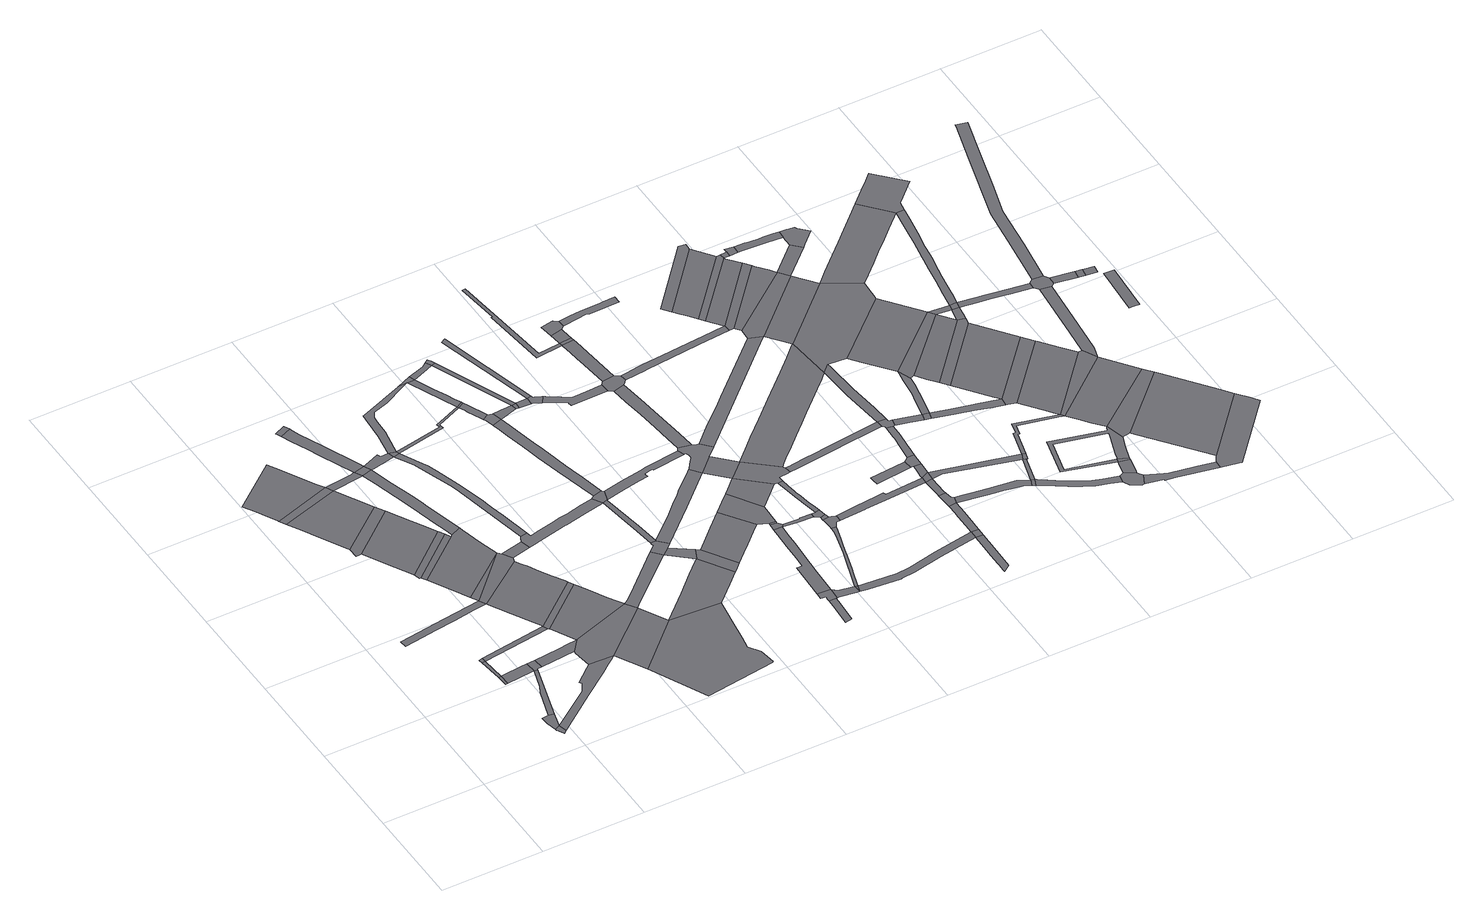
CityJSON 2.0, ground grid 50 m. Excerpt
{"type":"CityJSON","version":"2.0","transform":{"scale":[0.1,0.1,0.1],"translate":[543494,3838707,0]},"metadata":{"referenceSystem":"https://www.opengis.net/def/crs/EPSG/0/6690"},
"CityObjects":{
"road1":{"type":"Road","geometry":[{"type":"MultiSurface","lod":"1","boundaries":[[[0,1,2,3,4,5]]]}]},
"road2":{"type":"Road","geometry":[{"type":"MultiSurface","lod":"1","boundaries":[[[6,7,8,1,0,9]]]}]},
"road3":{"type":"Road","geometry":[{"type":"MultiSurface","lod":"1","boundaries":[[[10,11,12,13]]]}]},
"road4":{"type":"Road","attributes":{"RoadStructureAttribute.sectionType":"1"},"geometry":[{"type":"MultiSurface","lod":"1","boundaries":[[[14,15,11,10]]]}]},
"road5":{"type":"Road","geometry":[{"type":"MultiSurface","lod":"1","boundaries":[[[16,17,15,14]]]}]},
"road6":{"type":"Road","attributes":{"RoadStructureAttribute.sectionType":"1"},"geometry":[{"type":"MultiSurface","lod":"1","boundaries":[[[18,19,20,21,22,6,9,23]]]}]},
"road7":{"type":"Road","attributes":{"RoadStructureAttribute.sectionType":"1"},"geometry":[{"type":"MultiSurface","lod":"1","boundaries":[[[24,25,26,27,10,13,28,18]]]}]},
"road8":{"type":"Road","attributes":{"RoadStructureAttribute.sectionType":"1"},"geometry":[{"type":"MultiSurface","lod":"1","boundaries":[[[29,30,31,32,33,34,35,36,37,38,39,40,41]]]}]},
"road9":{"type":"Road","geometry":[{"type":"MultiSurface","lod":"1","boundaries":[[[42,24,18,23,43,44]]]}]},
"road10":{"type":"Road","attributes":{"RoadStructureAttribute.sectionType":"1"},"geometry":[{"type":"MultiSurface","lod":"1","boundaries":[[[45,46,47,48,49,50,0,5,51,52,53,54,55,56]]]}]},
"road11":{"type":"Road","attributes":{"RoadStructureAttribute.sectionType":"1"},"geometry":[{"type":"MultiSurface","lod":"1","boundaries":[[[57,16,14,58]]]}]},
"road12":{"type":"Road","attributes":{"RoadStructureAttribute.sectionType":"1"},"geometry":[{"type":"MultiSurface","lod":"1","boundaries":[[[59,60,61,62,63,64,65,66,67,68,69]]]}]},
"road13":{"type":"Road","geometry":[{"type":"MultiSurface","lod":"1","boundaries":[[[69,68,70,71]]]}]},
"road14":{"type":"Road","attributes":{"function":"3","RoadStructureAttribute.sectionType":"1"},"geometry":[{"type":"MultiSurface","lod":"1","boundaries":[[[72,73,71,70,74,75,76,77,78,79,80]]]}]},
"road15":{"type":"Road","attributes":{"RoadStructureAttribute.sectionType":"1"},"geometry":[{"type":"MultiSurface","lod":"1","boundaries":[[[81,82,83,42,44,84,85]]]}]},
"road16":{"type":"Road","geometry":[{"type":"MultiSurface","lod":"1","boundaries":[[[80,79,86,87,88,89,90]]]}]},
"road17":{"type":"Road"},
"road18":{"type":"Road","attributes":{"function":"3","RoadStructureAttribute.sectionType":"1"},"geometry":[{"type":"MultiSurface","lod":"1","boundaries":[[[91,92,90,89,93,94,95,96]]]}]},
"road19":{"type":"Road","attributes":{"RoadStructureAttribute.sectionType":"1"},"geometry":[{"type":"MultiSurface","lod":"1","boundaries":[[[96,95,97,98,99,100]]]}]},
"road20":{"type":"Road","geometry":[{"type":"MultiSurface","lod":"1","boundaries":[[[101,100,99,102,103]]]}]},
"road21":{"type":"Road","geometry":[{"type":"MultiSurface","lod":"1","boundaries":[[[104,105,106,107,103,102,108,109,110,111]]]}]},
"road22":{"type":"Road","geometry":[{"type":"MultiSurface","lod":"1","boundaries":[[[111,110,112,29]]]}]},
"road23":{"type":"Road","geometry":[{"type":"MultiSurface","lod":"1","boundaries":[[[111,29,41,113,114,115,116,117]]]}]},
"road24":{"type":"Road","attributes":{"RoadStructureAttribute.sectionType":"1"},"geometry":[{"type":"MultiSurface","lod":"1","boundaries":[[[118,119,120,121,69,71,122,123]]]}]},
"road25":{"type":"Road","attributes":{"function":"3","RoadStructureAttribute.sectionType":"1"},"geometry":[{"type":"MultiSurface","lod":"1","boundaries":[[[124,125,126,127,128,113,41,129,130,131,57,132]]]}]},
"road26":{"type":"Road","geometry":[{"type":"MultiSurface","lod":"1","boundaries":[[[132,57,58,133,134,135]]]}]},
"road27":{"type":"Road","geometry":[{"type":"MultiSurface","lod":"1","boundaries":[[[136,137,138,139,140,141,142]]]}]},
"road28":{"type":"Road","geometry":[{"type":"MultiSurface","lod":"1","boundaries":[[[143,81,85,144,45,56,145]]]}]},
"road29":{"type":"Road","attributes":{"RoadStructureAttribute.sectionType":"1"},"geometry":[{"type":"MultiSurface","lod":"1","boundaries":[[[146,147,148,149,150,151,152,142,141,153,154,155,156,118,157]]]}]},
"road30":{"type":"Road","attributes":{"function":"3","RoadStructureAttribute.sectionType":"1"},"geometry":[{"type":"MultiSurface","lod":"1","boundaries":[[[158,159,160,161,162,135,134,163,164,81,143]]]}]},
"road31":{"type":"Road","attributes":{"RoadStructureAttribute.sectionType":"1"},"geometry":[{"type":"MultiSurface","lod":"1","boundaries":[[[165,166,167,168,169,170,171,172,173,174,123,175,176,177,178,179,180,181,107,106]]]}]},
"road32":{"type":"Road","geometry":[{"type":"MultiSurface","lod":"1","boundaries":[[[157,118,123,174]]]}]},
"road33":{"type":"Road","attributes":{"function":"3","RoadStructureAttribute.sectionType":"1"},"geometry":[{"type":"MultiSurface","lod":"1","boundaries":[[[145,56,182,183,184]]]}]},
"road34":{"type":"Road","geometry":[{"type":"MultiSurface","lod":"1","boundaries":[[[185,186,117,116,187,188]]]}]},
"road35":{"type":"Road","attributes":{"RoadStructureAttribute.sectionType":"1"},"geometry":[{"type":"MultiSurface","lod":"1","boundaries":[[[189,190,191,192,157,174,193,194,195,196]]]}]},
"road36":{"type":"Road","geometry":[{"type":"MultiSurface","lod":"1","boundaries":[[[184,183,197,198,199,200,201,202,203,204,205]]]}]},
"road37":{"type":"Road","geometry":[{"type":"MultiSurface","lod":"1","boundaries":[[[196,195,206,207]]]}]},
"road38":{"type":"Road","attributes":{"RoadStructureAttribute.sectionType":"1"},"geometry":[{"type":"MultiSurface","lod":"1","boundaries":[[[208,209,210,211,212,213,214,215,216,206,195,217,218,219,220,221,222]]]}]},
"road39":{"type":"Road","attributes":{"RoadStructureAttribute.sectionType":"1"},"geometry":[{"type":"MultiSurface","lod":"1","boundaries":[[[223,224,225,143,145,226,227,228,229]]]}]},
"road40":{"type":"Road","attributes":{"RoadStructureAttribute.sectionType":"1"},"geometry":[{"type":"MultiSurface","lod":"1","boundaries":[[[230,231,232,233,234,235,236,237,222,221,238,185,188,239,240,241,242,243,244,245]]]}]},
"road41":{"type":"Road","attributes":{"RoadStructureAttribute.sectionType":"1"},"geometry":[{"type":"MultiSurface","lod":"1","boundaries":[[[246,247,248,249,250,251,252,196,207,253,254,255,256,257,258,259,260,261,262,263]]]}]},
"road42":{"type":"Road","attributes":{"RoadStructureAttribute.sectionType":"1"},"geometry":[{"type":"MultiSurface","lod":"1","boundaries":[[[264,265,266,207,206,267,268,269]]]}]},
"road43":{"type":"Road","attributes":{"RoadStructureAttribute.sectionType":"1"},"geometry":[{"type":"MultiSurface","lod":"1","boundaries":[[[270,271,272,273,274,275,184,205,276,277]]]}]},
"road44":{"type":"Road","geometry":[{"type":"MultiSurface","lod":"1","boundaries":[[[278,279,280,281,223,229,282,283]]]}]},
"road45":{"type":"Road","attributes":{"RoadStructureAttribute.sectionType":"1"},"geometry":[{"type":"MultiSurface","lod":"1","boundaries":[[[282,229,270,284]]]}]},
"road46":{"type":"Road","attributes":{"RoadStructureAttribute.sectionType":"1"},"geometry":[{"type":"MultiSurface","lod":"1","boundaries":[[[285,286,287,288,245,289,279,278]]]}]},
"road47":{"type":"Road","geometry":[{"type":"MultiSurface","lod":"1","boundaries":[[[290,246,263,291]]]}]},
"road48":{"type":"Road","geometry":[{"type":"MultiSurface","lod":"1","boundaries":[[[292,293,230,245,288,294,295]]]}]},
"road49":{"type":"Road","attributes":{"RoadStructureAttribute.sectionType":"1"},"geometry":[{"type":"MultiSurface","lod":"1","boundaries":[[[263,296,297,298,264,299,300,301,302,291]]]}]},
"road50":{"type":"Road","geometry":[{"type":"MultiSurface","lod":"1","boundaries":[[[299,264,269,303]]]}]},
"road51":{"type":"Road","attributes":{"RoadStructureAttribute.sectionType":"1"},"geometry":[{"type":"MultiSurface","lod":"1","boundaries":[[[304,305,306,307,308,309,310,311,312,313,314,315,316,317,318,319,320,293,292]]]}]},
"road52":{"type":"Road","attributes":{"RoadStructureAttribute.sectionType":"1"},"geometry":[{"type":"MultiSurface","lod":"1","boundaries":[[[321,322,323,303,269,324,325,326,327,328]]]}]},
"road53":{"type":"Road","geometry":[{"type":"MultiSurface","lod":"1","boundaries":[[[284,270,277,329,330,331]]]}]},
"road54":{"type":"Road","geometry":[{"type":"MultiSurface","lod":"1","boundaries":[[[328,327,332,313,312,333]]]}]},
"road55":{"type":"Road","attributes":{"RoadStructureAttribute.sectionType":"1"},"geometry":[{"type":"MultiSurface","lod":"1","boundaries":[[[334,335,336,337,290,291,338,339]]]}]},
"road56":{"type":"Road","attributes":{"RoadStructureAttribute.sectionType":"1"},"geometry":[{"type":"MultiSurface","lod":"1","boundaries":[[[340,341,342,343,333,312,344,345]]]}]},
"road57":{"type":"Road","geometry":[{"type":"MultiSurface","lod":"1","boundaries":[[[346,334,339,347,348]]]}]},
"road58":{"type":"Road","attributes":{"RoadStructureAttribute.sectionType":"1"},"geometry":[{"type":"MultiSurface","lod":"1","boundaries":[[[347,339,340,349]]]}]},
"road59":{"type":"Road","attributes":{"RoadStructureAttribute.sectionType":"1"},"geometry":[{"type":"MultiSurface","lod":"1","boundaries":[[[350,351,352,353,354,355]]]}]},
"road60":{"type":"Road","geometry":[{"type":"MultiSurface","lod":"1","boundaries":[[[349,340,345,356]]]}]},
"road61":{"type":"Road","attributes":{"RoadStructureAttribute.sectionType":"1"},"geometry":[{"type":"MultiSurface","lod":"1","boundaries":[[[357,358,359,360,361,362,363,364,278,283,365,366]]]}]},
"road62":{"type":"Road","attributes":{"RoadStructureAttribute.sectionType":"1"},"geometry":[{"type":"MultiSurface","lod":"1","boundaries":[[[367,368,369,331,330,370,371,372,373]]]}]},
"road63":{"type":"Road","geometry":[{"type":"MultiSurface","lod":"1","boundaries":[[[374,375,376,377,350,355,378,379,380]]]}]},
"road64":{"type":"Road","attributes":{"RoadStructureAttribute.sectionType":"1"},"geometry":[{"type":"MultiSurface","lod":"1","boundaries":[[[381,382,349,356,383]]]}]},
"road65":{"type":"Road","attributes":{"RoadStructureAttribute.sectionType":"1"},"geometry":[{"type":"MultiSurface","lod":"1","boundaries":[[[384,385,386,387,295,294,388,389,390,391,392,393,394,395,396,397]]]}]},
"road66":{"type":"Road","attributes":{"RoadStructureAttribute.sectionType":"1"},"geometry":[{"type":"MultiSurface","lod":"1","boundaries":[[[398,399,381,400]]]}]},
"road67":{"type":"Road","geometry":[{"type":"MultiSurface","lod":"1","boundaries":[[[401,402,403,404,400,381,383,405,406,407]]]}]},
"road68":{"type":"Road","attributes":{"RoadStructureAttribute.sectionType":"1"},"geometry":[{"type":"MultiSurface","lod":"1","boundaries":[[[408,380,379,409,410,411,412,413]]]}]},
"road69":{"type":"Road","attributes":{"RoadStructureAttribute.sectionType":"1"},"geometry":[{"type":"MultiSurface","lod":"1","boundaries":[[[414,415,416,417,418,419,420,374,380,421,422,423,424,425,426]]]}]},
"road70":{"type":"Road","geometry":[{"type":"MultiSurface","lod":"1","boundaries":[[[413,412,427]]]}]},
"road71":{"type":"Road","geometry":[{"type":"MultiSurface","lod":"1","boundaries":[[[428,429,367,373,430,431,432]]]}]},
"road72":{"type":"Road","geometry":[{"type":"MultiSurface","lod":"1","boundaries":[[[433,414,426,434,435]]]}]},
"road73":{"type":"Road","attributes":{"RoadStructureAttribute.sectionType":"1"},"geometry":[{"type":"MultiSurface","lod":"1","boundaries":[[[430,433,435,431]]]}]},
"road74":{"type":"Road","attributes":{"RoadStructureAttribute.sectionType":"1"},"geometry":[{"type":"MultiSurface","lod":"1","boundaries":[[[436,437,438,439,440,441,407,406,442,443,444,445,446,447,448,449,450]]]}]},
"road75":{"type":"Road","attributes":{"RoadStructureAttribute.sectionType":"1"},"geometry":[{"type":"MultiSurface","lod":"1","boundaries":[[[451,452,453,454,455,456,413,427,457,458,459,460,461,462,463,464,465,466]]]}]},
"road76":{"type":"Road","attributes":{"RoadStructureAttribute.sectionType":"1"},"geometry":[{"type":"MultiSurface","lod":"1","boundaries":[[[467,468,434,426,469,470,471]]]}]},
"road77":{"type":"Road","attributes":{"RoadStructureAttribute.sectionType":"1"},"geometry":[{"type":"MultiSurface","lod":"1","boundaries":[[[472,473,428,432,474,475]]]}]},
"road78":{"type":"Road","geometry":[{"type":"MultiSurface","lod":"1","boundaries":[[[476,477,478,384,397,479,480,481,482,483,484,485,486,487,357,366,488,489,490,491,492,493,494,495]]]}]},
"road79":{"type":"Road","attributes":{"RoadStructureAttribute.sectionType":"1"},"geometry":[{"type":"MultiSurface","lod":"1","boundaries":[[[488,366,472,496]]]}]},
"road80":{"type":"Road","attributes":{"RoadStructureAttribute.sectionType":"1"},"geometry":[{"type":"MultiSurface","lod":"1","boundaries":[[[497,498,499,500,501,502,503,504,505,506,507,476,495]]]}]},
"road81":{"type":"Road","geometry":[{"type":"MultiSurface","lod":"1","boundaries":[[[508,509,471,470,510,511]]]}]},
"road82":{"type":"Road","attributes":{"RoadStructureAttribute.sectionType":"1"},"geometry":[{"type":"MultiSurface","lod":"1","boundaries":[[[511,510,512,513]]]}]},
"road83":{"type":"Road","geometry":[{"type":"MultiSurface","lod":"1","boundaries":[[[514,515,513,512,516,517,451,466,518,519,520,521]]]}]},
"road84":{"type":"Road","geometry":[{"type":"MultiSurface","lod":"1","boundaries":[[[522,523,524,525,450,449,503,502,526,527,528,529]]]}]},
"road85":{"type":"Road","geometry":[{"type":"MultiSurface","lod":"1","boundaries":[[[496,472,475,530,531,532,533,534,535,536,537]]]}]},
"road86":{"type":"Road","attributes":{"RoadStructureAttribute.sectionType":"1"},"geometry":[{"type":"MultiSurface","lod":"1","boundaries":[[[538,539,540,541,542,543,544,532,531,545,546,547,548,509,508]]]}]},
"road87":{"type":"Road","attributes":{"RoadStructureAttribute.sectionType":"1"},"geometry":[{"type":"MultiSurface","lod":"1","boundaries":[[[549,550,551,552,553,554,555,556]]]}]},
"road88":{"type":"Road","attributes":{"RoadStructureAttribute.sectionType":"1"},"geometry":[{"type":"MultiSurface","lod":"1","boundaries":[[[557,558,559,555,560,561,562,563,564,565,525,524]]]}]},
"road89":{"type":"Road","attributes":{"RoadStructureAttribute.sectionType":"1"},"geometry":[{"type":"MultiSurface","lod":"1","boundaries":[[[566,567,568,569,570,427,412,571,572,573,574,575,576]]]}]},
"road90":{"type":"Road","geometry":[{"type":"MultiSurface","lod":"1","boundaries":[[[577,556,555,559]]]}]},
"road91":{"type":"Road","attributes":{"RoadStructureAttribute.sectionType":"1"},"geometry":[{"type":"MultiSurface","lod":"1","boundaries":[[[578,579,580,581,556,577]]]}]},
"road92":{"type":"Road","geometry":[{"type":"MultiSurface","lod":"1","boundaries":[[[582,583,584,585,586,580,579,587,588,589]]]}]},
"road93":{"type":"Road","attributes":{"RoadStructureAttribute.sectionType":"1"},"geometry":[{"type":"MultiSurface","lod":"1","boundaries":[[[590,591,592,593,594,595,521,520,596,597,598,599,600]]]}]},
"road94":{"type":"Road","attributes":{"RoadStructureAttribute.sectionType":"1"},"geometry":[{"type":"MultiSurface","lod":"1","boundaries":[[[601,602,603,604,605,606,589,588,607,608,609,610,611,612]]]}]},
"road95":{"type":"Road","attributes":{"RoadStructureAttribute.sectionType":"1"},"geometry":[{"type":"MultiSurface","lod":"1","boundaries":[[[613,614,615,616,617,492,491,618,619]]]}]},
"road96":{"type":"Road","attributes":{"RoadStructureAttribute.sectionType":"1"},"geometry":[{"type":"MultiSurface","lod":"1","boundaries":[[[576,620,621,622,623,624,625,626,627,628]]]}]},
"road97":{"type":"Road","attributes":{"RoadStructureAttribute.sectionType":"1"},"geometry":[{"type":"MultiSurface","lod":"1","boundaries":[[[629,630,631,632,633,634,635,529,528,636,637,638,639,640,641]]]}]},
"road98":{"type":"Road","attributes":{"RoadStructureAttribute.sectionType":"1"},"geometry":[{"type":"MultiSurface","lod":"1","boundaries":[[[642,643,644,645,646,647,648,649,650,536,535,651,652,653,654,655,656,657]]]}]},
"road99":{"type":"Road","attributes":{"RoadStructureAttribute.sectionType":"1"},"geometry":[{"type":"MultiSurface","lod":"1","boundaries":[[[658,659,660,661,662,663,664,665,496,537,666,667,668,669,670,671,672,673,674,675,676,677]]]}]},
"road100":{"type":"Road","geometry":[{"type":"MultiSurface","lod":"1","boundaries":[[[566,576,628,678]]]}]},
"road101":{"type":"Road","geometry":[{"type":"MultiSurface","lod":"1","boundaries":[[[679,680,681,682,683]]]}]},
"road102":{"type":"Road","attributes":{"RoadStructureAttribute.sectionType":"1"},"geometry":[{"type":"MultiSurface","lod":"1","boundaries":[[[684,685,686,687,688,689,690,566,678]]]}]},
"road103":{"type":"Road","geometry":[{"type":"MultiSurface","lod":"1","boundaries":[[[691,692,693,694,687,686,695]]]}]},
"road104":{"type":"Road","attributes":{"RoadStructureAttribute.sectionType":"1"},"geometry":[{"type":"MultiSurface","lod":"1","boundaries":[[[696,697,599,698,693,692]]]}]},
"road105":{"type":"Road","geometry":[{"type":"MultiSurface","lod":"1","boundaries":[[[699,600,599,697]]]}]},
"road106":{"type":"Road","attributes":{"RoadStructureAttribute.sectionType":"1"},"geometry":[{"type":"MultiSurface","lod":"1","boundaries":[[[700,701,702,703,600,699,704]]]}]},
"road107":{"type":"Road","geometry":[{"type":"MultiSurface","lod":"1","boundaries":[[[705,706,707,679,683,708,700,704,709,710]]]}]},
"road108":{"type":"Road","attributes":{"RoadStructureAttribute.sectionType":"1"},"geometry":[{"type":"MultiSurface","lod":"1","boundaries":[[[711,712,713,714,705,710,715,716,717,718]]]}]},
"road109":{"type":"Road","attributes":{"RoadStructureAttribute.sectionType":"1"},"geometry":[{"type":"MultiSurface","lod":"1","boundaries":[[[719,720,721,722,723,695,686,724,725,726,727,728,729,730,731,732]]]}]},
"road110":{"type":"Road","geometry":[{"type":"MultiSurface","lod":"1","boundaries":[[[642,657,733,734,711,718,735,736,737,738,739]]]}]},
"road111":{"type":"Road","attributes":{"RoadStructureAttribute.sectionType":"1"},"geometry":[{"type":"MultiSurface","lod":"1","boundaries":[[[740,741,742,743,744,745,746,747,677,748,749,750,751,642,739]]]}]},
"road112":{"type":"Road","geometry":[{"type":"MultiSurface","lod":"1","boundaries":[[[752,753,754,755,756,757]]]}]},
"road113":{"type":"Road","attributes":{"RoadStructureAttribute.sectionType":"1"},"geometry":[{"type":"MultiSurface","lod":"1","boundaries":[[[758,759,699,697,760,761,762]]]}]},
"road114":{"type":"Road","attributes":{"RoadStructureAttribute.sectionType":"1"},"geometry":[{"type":"MultiSurface","lod":"1","boundaries":[[[763,736,735,764,765,766]]]}]},
"road115":{"type":"Road","attributes":{"function":"3","RoadStructureAttribute.sectionType":"1"},"geometry":[{"type":"MultiSurface","lod":"1","boundaries":[[[755,754,767,768,769,770]]]}]},
"road116":{"type":"Road","geometry":[{"type":"MultiSurface","lod":"1","boundaries":[[[771,772,770,769,773,774]]]}]},
"road117":{"type":"Road","attributes":{"function":"3","RoadStructureAttribute.sectionType":"1"},"geometry":[{"type":"MultiSurface","lod":"1","boundaries":[[[775,774,773,776,629,777]]]}]},
"road118":{"type":"Road","geometry":[{"type":"MultiSurface","lod":"1","boundaries":[[[732,731,778,779]]]}]},
"road119":{"type":"Road","geometry":[{"type":"MultiSurface","lod":"1","boundaries":[[[766,765,780,781]]]}]},
"road120":{"type":"Road","attributes":{"function":"3","RoadStructureAttribute.sectionType":"1"},"geometry":[{"type":"MultiSurface","lod":"1","boundaries":[[[777,629,641,782,783,784]]]}]},
"road121":{"type":"Road","attributes":{"RoadStructureAttribute.sectionType":"1"},"geometry":[{"type":"MultiSurface","lod":"1","boundaries":[[[761,732,779,785]]]}]},
"road122":{"type":"Road","geometry":[{"type":"MultiSurface","lod":"1","boundaries":[[[786,787,788,784,783,789,790,791]]]}]},
"road123":{"type":"Road","geometry":[{"type":"MultiSurface","lod":"1","boundaries":[[[791,790,792,793,613,619,794]]]}]},
"road124":{"type":"Road","attributes":{"RoadStructureAttribute.sectionType":"1"},"geometry":[{"type":"MultiSurface","lod":"1","boundaries":[[[795,796,797,798,799,766,781,800,801,802,803]]]}]},
"road125":{"type":"Road","geometry":[{"type":"MultiSurface","lod":"1","boundaries":[[[762,761,785,804,805]]]}]},
"road126":{"type":"Road","attributes":{"function":"1","RoadStructureAttribute.sectionType":"1"},"geometry":[{"type":"MultiSurface","lod":"1","boundaries":[[[794,619,658,806]]]}]},
"road127":{"type":"Road","attributes":{"RoadStructureAttribute.sectionType":"1"},"geometry":[{"type":"MultiSurface","lod":"1","boundaries":[[[807,808,809,810,811,812,813,779,778,814,815,816,817,818,819,820,821]]]}]},
"road128":{"type":"Road","attributes":{"RoadStructureAttribute.sectionType":"1"},"geometry":[{"type":"MultiSurface","lod":"1","boundaries":[[[822,823,824,825,781,780,826,827,828,829,830,831,832]]]}]},
"road129":{"type":"Road","attributes":{"RoadStructureAttribute.sectionType":"1"},"geometry":[{"type":"MultiSurface","lod":"1","boundaries":[[[833,771,774,834]]]}]},
"road130":{"type":"Road","geometry":[{"type":"MultiSurface","lod":"1","boundaries":[[[835,806,658,677,747,836,837,838,839,840]]]}]},
"road131":{"type":"Road","geometry":[{"type":"MultiSurface","lod":"1","boundaries":[[[841,833,834,842,843]]]}]},
"road132":{"type":"Road","attributes":{"RoadStructureAttribute.sectionType":"1"},"geometry":[{"type":"MultiSurface","lod":"1","boundaries":[[[844,845,846,762,805,847,848,849,850,851,852,853]]]}]},
"road133":{"type":"Road","attributes":{"function":"3","RoadStructureAttribute.sectionType":"1"},"geometry":[{"type":"MultiSurface","lod":"1","boundaries":[[[837,836,854,795,855]]]}]},
"road134":{"type":"Road","geometry":[{"type":"MultiSurface","lod":"1","boundaries":[[[856,857,821,820,858,859,860,861,862,863]]]}]},
"road135":{"type":"Road","geometry":[{"type":"MultiSurface","lod":"1","boundaries":[[[855,795,803,864,865,866,867]]]}]},
"road136":{"type":"Road","attributes":{"RoadStructureAttribute.sectionType":"1"},"geometry":[{"type":"MultiSurface","lod":"1","boundaries":[[[868,869,870,871,872,873,874,875,876,877,878],[879,880,881,882,883,884,885,886,878]]]}]},
"road137":{"type":"Road","attributes":{"RoadStructureAttribute.sectionType":"1"},"geometry":[{"type":"MultiSurface","lod":"1","boundaries":[[[887,888,889,890,891,843,842,892,893,894,895,896,897,898]]]}]},
"road138":{"type":"Road","attributes":{"RoadStructureAttribute.sectionType":"1"},"geometry":[{"type":"MultiSurface","lod":"1","boundaries":[[[899,791,794,900,901]]]}]},
"road139":{"type":"Road","attributes":{"function":"3","RoadStructureAttribute.sectionType":"1"},"geometry":[{"type":"MultiSurface","lod":"1","boundaries":[[[902,867,866,903,904,905]]]}]},
"road140":{"type":"Road","attributes":{"RoadStructureAttribute.sectionType":"1"},"geometry":[{"type":"MultiSurface","lod":"1","boundaries":[[[877,906,856,863,907,908]]]}]},
"road141":{"type":"Road","geometry":[{"type":"MultiSurface","lod":"1","boundaries":[[[878,877,908,868]]]}]},
"road142":{"type":"Road","geometry":[{"type":"MultiSurface","lod":"1","boundaries":[[[905,904,909,910,911,912]]]}]},
"road143":{"type":"Road","attributes":{"function":"3","RoadStructureAttribute.sectionType":"1"},"geometry":[{"type":"MultiSurface","lod":"1","boundaries":[[[910,909,913,832,914]]]}]},
"road144":{"type":"Road","geometry":[{"type":"MultiSurface","lod":"1","boundaries":[[[915,916,898,897,899,901,917,918,919,920,921,922]]]}]},
"road145":{"type":"Road","attributes":{"RoadStructureAttribute.sectionType":"1"},"geometry":[{"type":"MultiSurface","lod":"1","boundaries":[[[923,924,925,926,927,862,861,928,929,930,931,932,933,934]]]}]},
"road146":{"type":"Road","geometry":[{"type":"MultiSurface","lod":"1","boundaries":[[[914,832,831,935,936,937,938]]]}]},
"road147":{"type":"Road","attributes":{"RoadStructureAttribute.sectionType":"1"},"geometry":[{"type":"MultiSurface","lod":"1","boundaries":[[[939,940,855,867,941,942]]]}]},
"road148":{"type":"Road","attributes":{"function":"3","RoadStructureAttribute.sectionType":"1"},"geometry":[{"type":"MultiSurface","lod":"1","boundaries":[[[943,944,938,937,945,946,853,947]]]}]},
"road149":{"type":"Road","attributes":{"RoadStructureAttribute.sectionType":"1"},"geometry":[{"type":"MultiSurface","lod":"1","boundaries":[[[941,948,949,905,912,950,951]]]}]},
"road150":{"type":"Road","geometry":[{"type":"MultiSurface","lod":"1","boundaries":[[[952,953,947,853,852,954]]]}]},
"road151":{"type":"Road","attributes":{"RoadStructureAttribute.sectionType":"1"},"geometry":[{"type":"MultiSurface","lod":"1","boundaries":[[[955,956,957,958,959,960,961,835,840,962,963,964,965,966,967,968,969]]]}]},
"road152":{"type":"Road","geometry":[{"type":"MultiSurface","lod":"1","boundaries":[[[970,942,941,951]]]}]},
"road153":{"type":"Road","attributes":{"RoadStructureAttribute.sectionType":"1"},"geometry":[{"type":"MultiSurface","lod":"1","boundaries":[[[954,852,971,972,871,973]]]}]},
"road154":{"type":"Road","geometry":[{"type":"MultiSurface","lod":"1","boundaries":[[[973,871,870,974,975,976,977]]]}]},
"road155":{"type":"Road","attributes":{"RoadStructureAttribute.sectionType":"1"},"geometry":[{"type":"MultiSurface","lod":"1","boundaries":[[[969,978,979,980,981,982,983,984,985,986,987,942,970,988,989,990,991,992,993,994,995,996,997,998]]]}]},
"road156":{"type":"Road","attributes":{"function":"3","RoadStructureAttribute.sectionType":"1"},"geometry":[{"type":"MultiSurface","lod":"1","boundaries":[[[999,1000,977,976,1001,1002,1003,1004]]]}]},
"road157":{"type":"Road","attributes":{"RoadStructureAttribute.sectionType":"1"},"geometry":[{"type":"MultiSurface","lod":"1","boundaries":[[[1005,1006,1007,1008,970,951,1009,1010,1011,1012,1013,1014]]]}]},
"road158":{"type":"Road","geometry":[{"type":"MultiSurface","lod":"1","boundaries":[[[1015,1004,1003,1016,934,933,1017,1018,1019]]]}]},
"road159":{"type":"Road","attributes":{"RoadStructureAttribute.sectionType":"1"},"geometry":[{"type":"MultiSurface","lod":"1","boundaries":[[[1020,1021,1022,952,954,1023,1024,1025,1026,1027]]]}]},
"road160":{"type":"Road","geometry":[{"type":"MultiSurface","lod":"1","boundaries":[[[1028,1029,1030,955,969,998,1031,1032,1033]]]}]},
"road161":{"type":"Road","geometry":[{"type":"MultiSurface","lod":"1","boundaries":[[[1034,1035,1036,1014,1013,1037,1038,1020,1027,1039,1040,1041]]]}]},
"road162":{"type":"Road","attributes":{"RoadStructureAttribute.sectionType":"1"},"geometry":[{"type":"MultiSurface","lod":"1","boundaries":[[[1040,1039,1042,1043]]]}]},
"road163":{"type":"Road","geometry":[{"type":"MultiSurface","lod":"1","boundaries":[[[1043,1042,1044,1045,1046]]]}]},
"road164":{"type":"Road","attributes":{"RoadStructureAttribute.sectionType":"1"},"geometry":[{"type":"MultiSurface","lod":"1","boundaries":[[[1047,1046,1045,1048,1049]]]}]},
"road165":{"type":"Road","attributes":{"RoadStructureAttribute.sectionType":"1"},"geometry":[{"type":"MultiSurface","lod":"1","boundaries":[[[1050,1051,1052,1053,1054]]]}]},
"road166":{"type":"Road","attributes":{"RoadStructureAttribute.sectionType":"1"},"geometry":[{"type":"MultiSurface","lod":"1","boundaries":[[[1055,1056,1057,1058,1059,1034,1041,1060,1061,1062,1063,1064]]]}]}
},
"vertices":[
[467,162,0],[443,151,0],[444,144,0],[445,142,0],[462,109,0],[479,122,0],
[460,244,0],[429,241,0],[432,203,0],[489,241,0],
[415,564,0],[400,562,0],[404,509,0],[415,510,0],
[404,681,0],[387,679,0],
[401,703,0],[384,700,0],
[554,524,0],[524,425,0],[505,390,0],[462,249,0],[461,245,0],[570,522,0],
[547,577,0],[525,575,0],[428,565,0],[417,564,0],[540,523,0],
[575,1032,0],[389,1005,0],[205,978,0],[153,970,0],[159,935,0],[210,943,0],[287,955,0],[320,959,0],[425,974,0],[530,991,0],[587,999,0],[592,999,0],[593,1000,0],
[589,581,0],[571,526,0],[594,528,0],
[776,443,0],[754,424,0],[682,364,0],[690,349,0],[665,309,0],[655,301,0],[562,186,0],[677,272,0],[801,365,0],[847,400,0],[882,426,0],[894,437,0],
[730,753,0],[739,727,0],
[354,2029,0],[305,2117,0],[252,2209,0],[233,2244,0],[7,2062,0],[8,2063,0],[42,2003,0],[64,1963,0],[93,1907,0],[95,1904,0],[376,1991,0],
[113,1871,0],[395,1956,0],
[442,1873,0],[396,1955,0],[142,1819,0],[172,1765,0],[199,1717,0],[226,1667,0],[258,1607,0],[266,1594,0],[494,1780,0],
[811,604,0],[760,599,0],[720,594,0],[708,540,0],[763,546,0],
[268,1542,0],[281,1543,0],[290,1543,0],[294,1544,0],[521,1733,0],
[618,1560,0],[583,1622,0],[375,1397,0],[419,1319,0],[421,1316,0],[649,1505,0],
[431,1284,0],[434,1285,0],[436,1285,0],[666,1476,0],
[677,1456,0],[451,1259,0],[681,1449,0],
[771,1354,0],[744,1462,0],[741,1477,0],[691,1456,0],[512,1151,0],[535,1108,0],[555,1070,0],[796,1259,0],
[574,1035,0],
[834,1175,0],[836,1179,0],[836,1181,0],[841,1196,0],[813,1244,0],
[531,2014,0],[526,2012,0],[516,2007,0],[383,1992,0],[541,1974,0],[552,1976,0],
[957,960,0],[926,1014,0],[893,1070,0],[867,1121,0],[851,1148,0],[655,887,0],[709,794,0],[727,759,0],[965,945,0],
[743,728,0],[745,725,0],[980,919,0],
[421,2422,0],[368,2397,0],[370,2394,0],[371,2391,0],[373,2385,0],[379,2371,0],[433,2393,0],
[1104,702,0],[764,532,0],[1138,651,0],
[579,2046,0],[544,2128,0],[532,2155,0],[499,2233,0],[451,2345,0],[434,2389,0],[434,2391,0],[399,2323,0],[437,2237,0],[459,2184,0],[499,2088,0],[587,2027,0],
[1099,710,0],[1087,728,0],[1059,776,0],[1018,851,0],[986,908,0],[747,722,0],[789,646,0],
[733,1509,0],[721,1557,0],[707,1611,0],[689,1681,0],[683,1706,0],[674,1742,0],[654,1808,0],[635,1872,0],[618,1935,0],[603,1990,0],[573,1904,0],[606,1789,0],[617,1748,0],[631,1693,0],[643,1648,0],[669,1544,0],[678,1507,0],
[899,433,0],[978,291,0],[1212,515,0],
[923,1269,0],[821,1246,0],[868,1203,0],[937,1219,0],
[683,2046,0],[678,2046,0],[673,2061,0],[598,2032,0],[616,1992,0],[690,2007,0],[728,2014,0],[718,2047,0],
[1117,9,0],[1462,59,0],[1465,62,0],[1454,143,0],[1418,200,0],[1426,259,0],[1444,372,0],[1453,431,0],[1464,499,0],
[760,2023,0],[753,2037,0],
[941,1454,0],[926,1524,0],[913,1589,0],[894,1661,0],[876,1728,0],[863,1773,0],[840,1845,0],[825,1890,0],[812,1917,0],[777,1925,0],[800,1857,0],[844,1735,0],[857,1681,0],[938,1299,0],[972,1306,0],
[1366,934,0],[1152,739,0],[1126,716,0],[1141,654,0],[1147,659,0],[1152,664,0],[1407,889,0],
[1323,1357,0],[1264,1346,0],[1183,1327,0],[1146,1319,0],[1096,1308,0],[1012,1289,0],[978,1281,0],[975,1293,0],[936,1294,0],[978,1229,0],[997,1233,0],[1143,1266,0],[1146,1266,0],[1247,1288,0],[1343,1308,0],[1351,1310,0],
[975,2397,0],[972,2396,0],[971,2396,0],[756,2312,0],[748,2309,0],[746,2283,0],[737,2162,0],[777,2172,0],[779,2245,0],[783,2275,0],[788,2283,0],[794,2294,0],[800,2305,0],[878,2328,0],[978,2380,0],[981,2381,0],[1015,2397,0],[1017,2397,0],
[1124,2156,0],[990,2099,0],[993,2082,0],[1005,2070,0],[1001,2093,0],[1127,2148,0],
[1515,798,0],[1507,792,0],[1497,782,0],[1438,728,0],[1348,639,0],[1314,608,0],[1554,585,0],[1615,641,0],
[1423,986,0],[1396,984,0],[1397,975,0],[1399,964,0],[1444,922,0],[1465,941,0],
[1541,853,0],
[1423,988,0],[1407,1104,0],[1375,1315,0],[1375,1316,0],[1381,1103,0],
[1043,2426,0],[1055,2398,0],
[1383,1379,0],[1338,1368,0],[1376,1316,0],[1393,1372,0],
[1020,2390,0],[1057,2307,0],[1093,2225,0],[1153,2175,0],[1137,2210,0],[1123,2241,0],[1093,2310,0],
[1156,2167,0],
[1359,1494,0],[1342,1561,0],[1333,1600,0],[1320,1658,0],[1302,1739,0],[1289,1797,0],[1272,1872,0],[1257,1940,0],[1245,1993,0],[1196,1976,0],[1206,1936,0],[1217,1888,0],[1231,1826,0],[1237,1795,0],[1250,1737,0],[1258,1699,0],[1285,1583,0],
[1208,2051,0],[1206,2055,0],[1166,2145,0],[1138,2124,0],[1147,2103,0],[1176,2041,0],[1180,2032,0],[1209,2048,0],
[1623,648,0],[1660,684,0],[1559,840,0],
[1187,2017,0],[1232,2041,0],
[1149,2470,0],[1135,2459,0],[1126,2453,0],[1044,2427,0],[1135,2429,0],[1164,2441,0],
[1330,2049,0],[1288,2046,0],[1282,2045,0],[1270,2045,0],[1289,2006,0],[1333,2018,0],
[1164,2482,0],[1182,2449,0],[1174,2468,0],
[1350,2051,0],
[1869,280,0],[1867,243,0],[1860,125,0],[1893,131,0],[1901,242,0],[1902,277,0],
[1349,2017,0],
[1776,1313,0],[1763,1300,0],[1671,1219,0],[1651,1196,0],[1604,1151,0],[1557,1105,0],[1429,991,0],[1426,988,0],[1645,1106,0],[1814,1264,0],
[1740,1011,0],[1665,940,0],[1615,893,0],[1708,729,0],[1751,769,0],[1810,825,0],[1847,859,0],
[1847,344,0],[1845,310,0],[1870,308,0],[1869,291,0],[1902,279,0],[1907,278,0],[1910,339,0],
[1409,2054,0],[1353,2051,0],[1407,2014,0],
[1795,1439,0],[1626,1417,0],[1595,1411,0],[1491,1390,0],[1455,1334,0],[1516,1347,0],[1561,1355,0],[1601,1362,0],[1600,1374,0],[1599,1381,0],[1630,1388,0],[1643,1389,0],[1644,1384,0],[1808,1405,0],
[1297,2562,0],[1275,2549,0],[1431,2060,0],
[1472,2032,0],[1452,2041,0],[1441,2045,0],[1434,2048,0],[1419,2014,0],[1450,1997,0],[1473,2031,0],
[1935,317,0],[1923,279,0],[1928,279,0],[1997,268,0],[2012,266,0],[2008,304,0],
[1894,793,0],[1893,776,0],[1888,672,0],[1885,589,0],[1884,574,0],[1881,531,0],[1856,532,0],[1917,467,0],[1920,527,0],[1924,600,0],[1929,676,0],[1931,738,0],[1934,790,0],
[2023,302,0],
[1832,1096,0],[1817,1082,0],[1897,839,0],[1928,837,0],[1932,940,0],
[1896,828,0],[1943,804,0],[1928,825,0],
[1652,1964,0],[1578,1962,0],[1572,1966,0],[1540,1988,0],[1509,2007,0],[1482,2025,0],[1463,1991,0],[1470,1987,0],[1547,1939,0],[1547,1936,0],[1549,1919,0],[1551,1919,0],[1588,1920,0],[1731,1924,0],[1727,1968,0],
[2111,678,0],[2110,650,0],[2099,608,0],[2076,518,0],[2055,452,0],[2030,372,0],[2031,330,0],[2045,374,0],[2057,414,0],[2071,456,0],[2080,490,0],[2091,528,0],[2104,573,0],[2113,600,0],[2129,653,0],[2134,674,0],
[2027,804,0],[2024,800,0],[2007,784,0],[2083,780,0],[2084,801,0],
[1906,1167,0],[1871,1133,0],[1993,998,0],[2044,1047,0],
[1805,1456,0],[1802,1451,0],[1796,1442,0],[1816,1406,0],[1818,1402,0],[1820,1397,0],[1822,1391,0],[1823,1386,0],[1823,1380,0],[1822,1372,0],[1808,1354,0],[1780,1317,0],[1893,1340,0],[1899,1346,0],[1919,1364,0],[1940,1384,0],[1896,1431,0],[1888,1434,0],[1872,1439,0],[1866,1441,0],
[1987,1243,0],
[1865,1454,0],[1856,1533,0],[1839,1679,0],[1828,1776,0],[1819,1853,0],[1810,1922,0],[1754,1906,0],[1762,1824,0],[1775,1720,0],[1787,1616,0],[1797,1528,0],
[2125,806,0],[2104,800,0],[2106,761,0],[2132,769,0],
[2107,743,0],[2137,746,0],
[2151,742,0],[2147,743,0],[2108,726,0],[2110,691,0],[2149,701,0],[2151,701,0],[2170,703,0],[2168,736,0],
[1824,1980,0],[1814,1986,0],[1802,1992,0],[1743,1986,0],[1820,1933,0],[1831,1945,0],[1833,1945,0],[1828,1978,0],
[2047,1047,0],[2061,1044,0],[2085,1045,0],[2082,1072,0],[2128,1077,0],[2142,1079,0],[2137,1112,0],[2130,1124,0],
[2119,844,0],[2112,872,0],[2107,901,0],[2102,927,0],[2097,951,0],[2094,973,0],[2092,982,0],[2061,1042,0],[2070,984,0],[2080,931,0],[2092,863,0],
[1598,2278,0],[1534,2796,0],[1518,2794,0],[1545,2580,0],[1538,2580,0],[1576,2258,0],[1710,2272,0],[1708,2289,0],
[1785,2142,0],[1772,2258,0],[1770,2279,0],[1710,2267,0],[1711,2261,0],[1716,2213,0],[1722,2165,0],[1728,2118,0],[1735,2049,0],
[2615,357,0],[2417,324,0],[2275,293,0],[2208,287,0],[2053,298,0],[2048,260,0],[2207,247,0],[2209,247,0],[2280,255,0],[2425,287,0],[2614,316,0],
[1768,2296,0],
[1765,2317,0],[1759,2362,0],[1701,2349,0],[1704,2329,0],
[1771,2416,0],[1770,2417,0],[1753,2429,0],[1692,2419,0],[1697,2376,0],[1775,2377,0],[1777,2379,0],[1774,2414,0],
[2421,749,0],[2420,753,0],[2419,760,0],[2418,764,0],[2298,751,0],[2297,751,0],[2297,710,0],[2301,711,0],[2422,718,0],[2608,730,0],[2610,763,0],
[2060,2429,0],[2000,2427,0],[1984,2426,0],[1939,2426,0],[1891,2425,0],[1832,2420,0],[1778,2379,0],[1855,2388,0],[1896,2394,0],[1914,2389,0],[1993,2391,0],[2061,2392,0],
[2416,1913,0],[2127,1646,0],[2077,1598,0],[2023,1552,0],[1976,1507,0],[2470,1881,0],[2483,1892,0],
[2614,243,0],[2612,185,0],[2611,121,0],[2610,91,0],[2610,86,0],[2610,65,0],[2646,90,0],[2649,218,0],[2650,316,0],
[2373,2033,0],[2264,2023,0],[2186,2016,0],[2090,2007,0],[1939,1993,0],[1919,1990,0],[1864,1982,0],[1938,1955,0],[1941,1956,0],[2137,1975,0],[2219,1984,0],[2336,1994,0],[2375,1997,0],
[2624,1170,0],[2492,1155,0],[2434,1148,0],[2342,1137,0],[2308,1133,0],[2282,1130,0],[2252,1126,0],[2171,1116,0],[2168,1115,0],[2175,1083,0],[2281,1096,0],[2286,1096,0],[2361,1105,0],[2460,1117,0],[2535,1125,0],[2628,1137,0],
[2565,1787,0],[2558,1781,0],[2497,1722,0],[2427,1656,0],[2293,1531,0],[2196,1439,0],[2106,1356,0],[2048,1301,0],[2145,1141,0],[2170,1165,0],[2226,1216,0],[2282,1269,0],[2341,1325,0],[2392,1373,0],[2456,1435,0],[2509,1483,0],[2551,1521,0],[2571,1541,0],[2587,1555,0],[2588,1557,0],
[2651,356,0],
[2597,889,0],[2420,873,0],[2422,851,0],[2424,828,0],[2601,845,0],
[2652,399,0],[2655,484,0],[2654,552,0],[2616,547,0],[2617,502,0],[2617,469,0],[2616,407,0],
[2653,597,0],[2647,629,0],[2612,628,0],[2614,590,0],[2664,585,0],
[2645,643,0],[2644,736,0],[2612,642,0],
[2646,781,0],
[2615,846,0],[2615,842,0],[2612,805,0],[2610,779,0],[2650,843,0],
[2621,910,0],[2618,907,0],[2605,896,0],[2613,846,0],[2653,881,0],[2655,908,0],
[2638,1117,0],[2635,1053,0],[2635,1041,0],[2628,983,0],[2658,943,0],[2661,983,0],[2667,1049,0],[2670,1112,0],
[2950,546,0],[2877,556,0],[2820,564,0],[2742,576,0],[2697,581,0],[2787,531,0],[2831,524,0],[2870,517,0],[2902,512,0],[2930,507,0],[2956,501,0],[2977,495,0],[2989,487,0],[3004,520,0],
[2638,1128,0],[2638,1121,0],[2678,1116,0],[2686,1150,0],[2671,1153,0],[2670,1154,0],[2668,1169,0],
[2660,1259,0],[2650,1345,0],[2644,1406,0],[2639,1463,0],[2635,1515,0],[2632,1559,0],[2630,1581,0],[2629,1597,0],[2589,1555,0],[2595,1469,0],[2600,1384,0],[2611,1290,0],
[2458,2575,0],[2191,2265,0],[2222,2225,0],[2490,2536,0],[2491,2538,0],[2494,2570,0],
[2659,778,0],[2648,780,0],[2696,742,0],[3039,650,0],[3054,683,0],
[2731,1138,0],[2744,1099,0],[2805,1082,0],[2814,1116,0],
[2244,2197,0],[2267,2167,0],[2297,2129,0],[2567,2437,0],
[2587,2438,0],[2570,2437,0],[2318,2103,0],[2588,2412,0],
[2593,2405,0],[2371,2035,0],[2641,2344,0],
[3003,478,0],[3019,513,0],
[2836,1074,0],[2846,1111,0],
[2388,1999,0],[2399,2000,0],[2667,2311,0],
[3054,645,0],
[2735,2225,0],[2718,2247,0],[2675,2301,0],[2405,1993,0],[2422,1971,0],[2741,2218,0],
[2420,1956,0],[2418,1928,0],[2778,2170,0],
[2864,1407,0],[2863,1394,0],[2856,1346,0],[2844,1253,0],[2835,1214,0],[2861,1180,0],[2874,1243,0],[2884,1290,0],[2889,1342,0],
[3061,643,0],[3070,676,0],
[2860,2064,0],
[3273,369,0],[3228,383,0],[3173,413,0],[3130,438,0],[3093,464,0],[3065,483,0],[3026,509,0],[3075,432,0],[3121,401,0],[3175,371,0],[3223,345,0],[3286,328,0],[3335,312,0],[3336,311,0],[3345,350,0],
[3046,1060,0],[3041,1061,0],[3039,1062,0],[2929,1088,0],[2860,1068,0],[2942,1047,0],[3009,1028,0],[3032,1022,0],[3089,1007,0],[3154,990,0],[3159,1032,0],
[2619,2439,0],[2619,2412,0],
[2862,2066,0],[2718,1591,0],[3019,1863,0],[3019,1867,0],[3024,1932,0],[3027,1971,0],
[2620,2460,0],[2659,2413,0],[2662,2454,0],
[3114,871,0],[3102,816,0],[3090,815,0],[3102,801,0],[3112,798,0],[3124,851,0],[3322,806,0],[3325,805,0],[3337,802,0],[3323,820,0],
[2767,1529,0],[3165,1674,0],
[3367,359,0],[3353,353,0],[3342,300,0],[3352,278,0],[3400,250,0],[3409,254,0],[3436,306,0],[3418,330,0],
[2890,1344,0],[2900,1347,0],[2909,1351,0],[3189,1645,0],
[3438,430,0],[3462,503,0],[3483,561,0],[3456,653,0],[3452,643,0],[3447,629,0],[3446,629,0],[3186,696,0],[3138,499,0],[3384,430,0],[3389,450,0],[3160,506,0],[3201,669,0],[3440,610,0],[3437,600,0],[3434,590,0],[3410,518,0],[3396,478,0],[3392,459,0],
[2853,2441,0],[2803,2444,0],[2780,2445,0],[2720,2450,0],[2715,2450,0],[2684,2412,0],[2713,2410,0],[2714,2410,0],[2734,2409,0],[2800,2404,0],[2875,2398,0],[2878,2439,0],
[2875,2345,0],[2780,2172,0],[2917,2299,0],
[3195,1637,0],[2946,1302,0],[2981,1258,0],[3249,1566,0],
[3382,421,0],[3422,348,0],[3436,420,0],
[3013,1217,0],[3281,1526,0],[3282,1533,0],[3286,1557,0],
[3139,1056,0],[3427,1338,0],
[2913,2436,0],[2899,2437,0],[2932,2313,0],[2998,2375,0],[2955,2421,0],[2950,2429,0],[2949,2431,0],[2916,2435,0],
[3658,238,0],[3545,259,0],[3529,262,0],[3527,263,0],[3517,268,0],[3498,236,0],[3498,228,0],[3504,227,0],[3520,224,0],[3546,220,0],[3743,182,0],[3746,222,0],
[3163,987,0],[3187,981,0],[3202,978,0],[3470,1284,0],
[3191,1671,0],[3172,1673,0],[3261,1633,0],[3268,1663,0],
[3536,1199,0],[3477,1274,0],[3276,882,0],[3311,836,0],[3592,1128,0],
[3250,1576,0],[3250,1574,0],[3288,1569,0],[3298,1632,0],
[3612,1129,0],[3600,1128,0],[3648,1059,0],
[3248,2430,0],[3166,2352,0],[3123,2312,0],[3061,2254,0],[2997,2193,0],[2917,2119,0],[2881,2084,0],[3049,1991,0],[3066,2008,0],[3127,2064,0],[3180,2115,0],[3241,2172,0],[3291,2219,0],[3351,2276,0],[3371,2294,0],
[3306,1666,0],
[3376,754,0],[3412,707,0],[3773,899,0],
[3496,564,0],[3512,566,0],[3521,567,0],[3808,854,0],
[3357,2200,0],[3349,2149,0],[3340,2086,0],[3330,2027,0],[3324,1989,0],[3322,1973,0],[3311,1912,0],[3297,1825,0],[3283,1746,0],[3273,1688,0],[3312,1705,0],[3322,1768,0],[3334,1841,0],[3342,1887,0],[3355,1952,0],[3360,1986,0],[3369,2045,0],[3385,2136,0],[3402,2232,0],[3409,2281,0],[3410,2292,0],
[3989,622,0],[3826,832,0],[3542,542,0],[3658,395,0],[3767,256,0],[4035,563,0],
[3531,1631,0],[3489,1637,0],[3435,1645,0],[3393,1652,0],[3385,1620,0],[3448,1610,0],[3502,1601,0],[3532,1597,0],[3634,1581,0],[3637,1615,0],
[4081,505,0],[3763,248,0],[3828,165,0],[3841,163,0],[4109,469,0],
[3653,1561,0],[3624,1256,0],[3612,1132,0],[3650,1065,0],[3665,1117,0],[3666,1126,0],[3686,1331,0],[3707,1549,0],
[3398,2571,0],[3363,2537,0],[3338,2514,0],[3418,2340,0],[3424,2345,0],[3523,2439,0],
[3657,1631,0],[3642,1619,0],[3639,1616,0],[3636,1580,0],[3639,1577,0],[3723,1562,0],[3726,1604,0],[3711,1627,0],
[3834,1545,0],[3841,1585,0],
[3850,1542,0],[3869,1539,0],[3876,1580,0],
[3878,1579,0],[3923,1531,0],[3930,1571,0],
[3942,1511,0],[3925,1265,0],[3950,1264,0],[3974,1262,0],[3991,1507,0],
[3875,2656,0],[3872,2645,0],[3816,2446,0],[3717,2084,0],[3693,1899,0],[3741,1842,0],[3770,2073,0],[3818,2243,0],[3873,2441,0],[3928,2641,0]
]}
